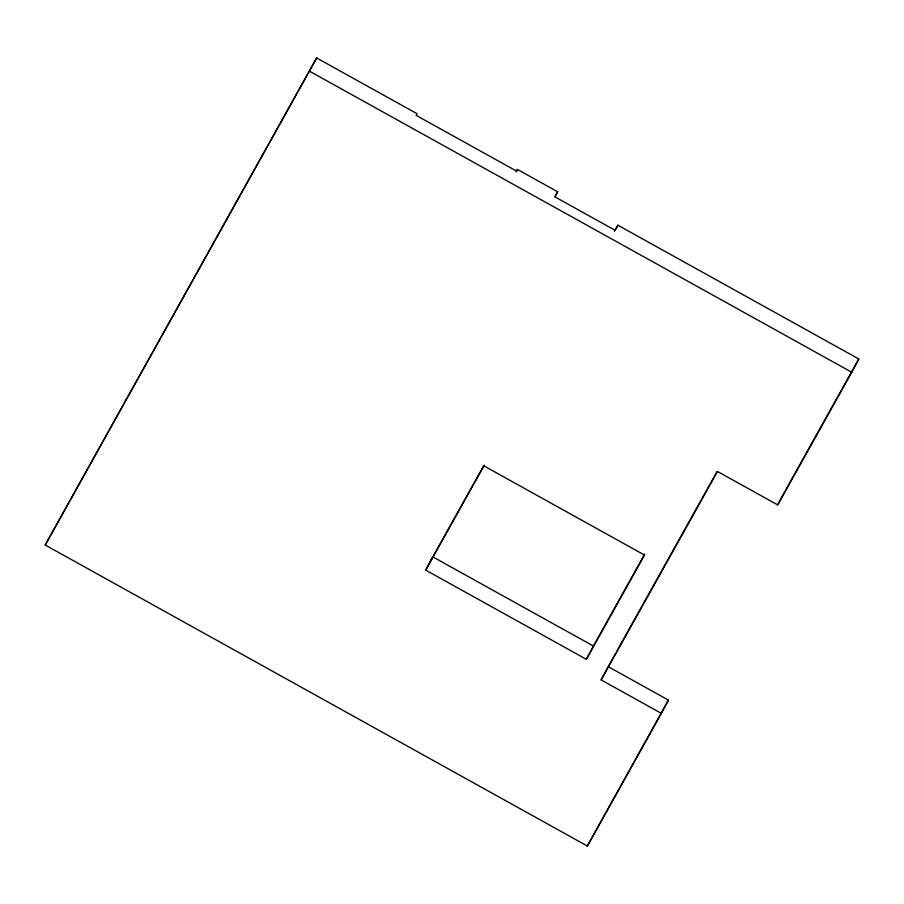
<?xml version="1.0" encoding="UTF-8"?>
<svg xmlns="http://www.w3.org/2000/svg" width="904" height="904" viewBox="0 0 904 904"><rect width="100%" height="100%" fill="white"/><g stroke="black" fill="none" stroke-linecap="round" stroke-linejoin="round"><path stroke-width="1.36" d="M45.2 545.033L316.66 57.969L417.06 113.712L416.179 115.373L516.568 171.105L517.45 169.455L557.61 191.75L554.898 196.857L615.127 230.305L617.85 225.186L858.8 358.967L851.749 372.245L777.711 504.907L717.471 471.459L601.137 679.921L661.378 713.369L587.34 846.031L45.2 545.033L316.66 57.969M125.407 400.754L126.289 399.093M425.705 570.119L432.767 556.841L593.397 646.032L586.346 659.298L425.705 570.119L483.877 465.876L644.518 555.067L586.346 659.298M601.137 679.921L607.544 667.864M587.34 846.031L668.429 700.103L608.189 666.655L615.714 653.163M661.378 713.369L668.429 700.103M777.711 504.907L784.762 491.629M554.864 196.677L557.61 191.75M516.082 171.907L517.45 169.455M614.437 231.3L617.85 225.186M430.044 561.949L484.115 465.074M593.397 646.032L644.721 554.062M617.093 650.71L716.996 471.673M785.452 490.397L858.8 358.967M309.609 71.235L851.749 372.245"/></g></svg>
